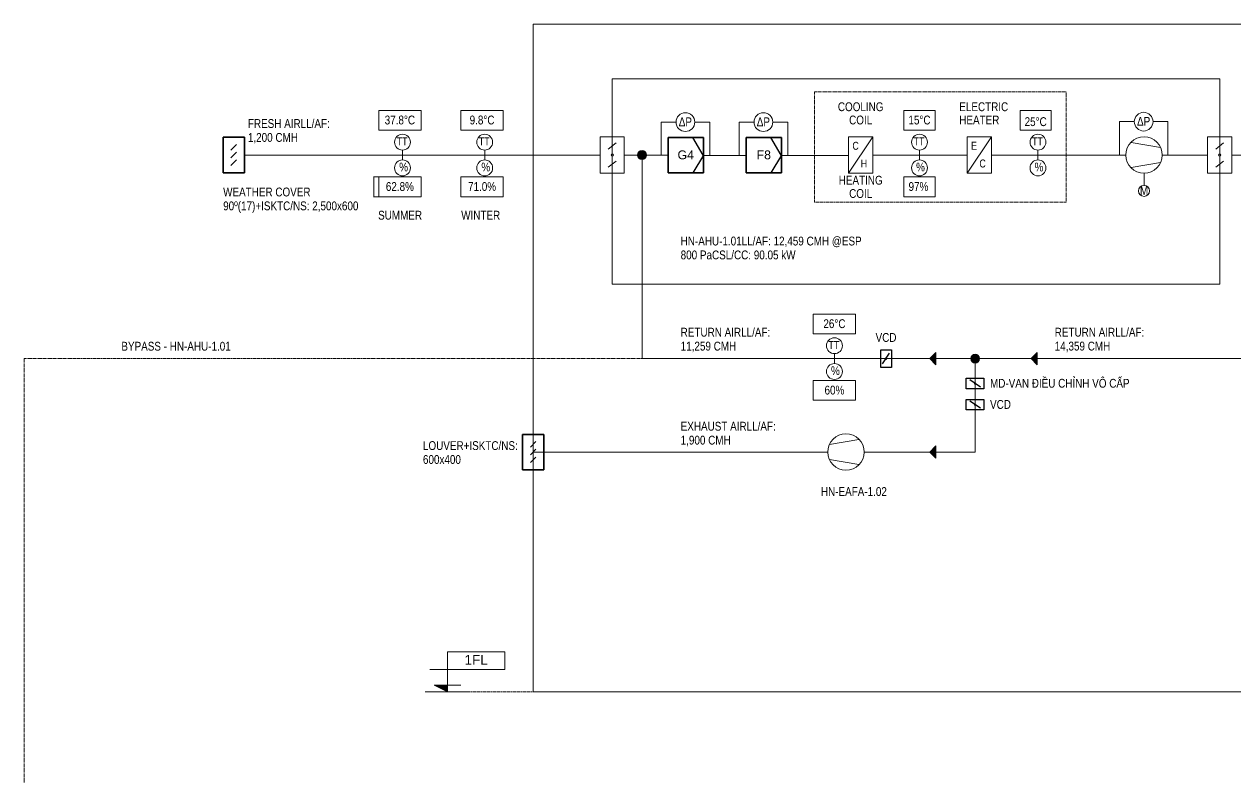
# Model space of a CAD drawing. Header units: millimetres. Extents: x -6903 to 29782, y 0 to 21062.
# Drawn here: x -6785 to 9355, y 10572 to 20608 of the extents above; entities that cross this region are included whole.
import ezdxf

# ---------------------------------------------------------------- set-up
doc = ezdxf.new("R2010")
doc.units = ezdxf.units.MM
doc.linetypes.add('IMPORT-DASHED _2_', pattern=[19.05, 12.7, -6.35])
for name, color, linetype, lineweight, true_color in [('2DL_SYM_i', 7, 'Continuous', 25, 0xffdf7f), ('AC_RA', 7, 'Continuous', 5, 0xa57c52), ('AC_SA', 7, 'Continuous', 5, 0x67a552), ('EAD', 6, 'Continuous', 5, 0xff00ff), ('GAS PIPE', 1, 'Continuous', 5, 0xff0000), ('KI-HIEU-1', 7, 'Continuous', 9, 0x7fbfff), ('M-EQUIP', 1, 'Continuous', 9, 0xff0000), ('SGSHP_01-24-DW-AC-00-109-Rev_00-SCHEMATIC DIAGRAM DUCTING OF AHU _ PAU SYSTEM FOR H_N LAB_dwg _2_', 7, 'Continuous', 5, 0x767676), ('TX-CO_', 2, 'Continuous', 5, 0xffff00)]:
    doc.layers.add(name, color=color, linetype=linetype, lineweight=lineweight, true_color=true_color)
for name, color, linetype, lineweight in [('2L_RE-ZU-G', 7, 'Continuous', 9), ('LU_AB_SYM', 7, 'Continuous', 9), ('T_AD- DIM', 7, 'Continuous', 5)]:
    doc.layers.add(name, color=color, linetype=linetype, lineweight=lineweight)
doc.styles.add('Arial_2', font='arial.ttf', dxfattribs={"width": 0.8, "height": 118})
doc.styles.add('Arial_3', font='arial.ttf', dxfattribs={"height": 129.8})
doc.styles.add('Arial_4', font='arial.ttf', dxfattribs={"height": 2.5})
doc.styles.add('Arial_7', font='arial.ttf', dxfattribs={"width": 0.8, "height": 106.2})
doc.styles.add('Arial_8', font='arial.ttf', dxfattribs={"width": 0.8, "height": 118})
doc.styles.add('Arial_9', font='arial.ttf', dxfattribs={"height": 118})

# ---------------------------------------------------------------- blocks, each defined once
blk = doc.blocks.new('SGSHP_01-24-DW-AC-00-109-Rev_00-SCHEMATIC DIAGRAM DUCTING OF AHU _ PAU SYSTEM FOR H_N LAB_dwg__U12-3196324-SƠ ĐỒ NGUYÊN LÝ HỆ THỐNG AHU')
at = {"layer": 'KI-HIEU-1'}
blk.add_hatch(color=256, dxfattribs=at).paths.add_polyline_path([(0, 0), (-300, 150), (0, 150)])
for p, q in [((-400, 500), (1300, 500)), ((-500, 0), (500, 0)), ((0, 0), (-300, 150)), ((-300, 150), (0, 150)), ((0, 150), (0, 0))]:
    blk.add_line(p, q, dxfattribs=at)
at = {"layer": 'KI-HIEU-1', "flags": 128}
blk.add_lwpolyline([(300, 150), (-300, 150), (0, 0), (0, 900)], dxfattribs=at)
blk.add_lwpolyline([(1300, 500), (1300, 900), (0, 900), (0, 500)], close=True, dxfattribs=at)
blk = doc.blocks.new('SGSHP_01-24-DW-AC-00-109-Rev_00-SCHEMATIC DIAGRAM DUCTING OF AHU _ PAU SYSTEM FOR H_N LAB_dwg_2DLU_030-3196332-SƠ ĐỒ NGUYÊN LÝ HỆ THỐNG AHU')
at = {"layer": '2L_RE-ZU-G'}
for p, q in [((5.39, 2.44), (-4.27, 4.12)), ((5.39, -2.44), (-4.27, -4.12))]:
    blk.add_line(p, q, dxfattribs=at)
blk.add_circle((0, 0), 6, dxfattribs=at)
blk = doc.blocks.new('SGSHP_01-24-DW-AC-00-109-Rev_00-SCHEMATIC DIAGRAM DUCTING OF AHU _ PAU SYSTEM FOR H_N LAB_dwg_2DLU_149-3196326-SƠ ĐỒ NGUYÊN LÝ HỆ THỐNG AHU')
at = {"layer": '2L_RE-ZU-G'}
for p, q in [((0, 6), (0, -6)), ((-1.29, 1.95), (1.26, 3.98)), ((-1.29, -4.03), (1.26, -1.99))]:
    blk.add_line(p, q, dxfattribs=at)
at = {"layer": '2L_RE-ZU-G', "flags": 128}
blk.add_lwpolyline([(-4, -6), (4, -6), (4, 6), (-4, 6)], close=True, dxfattribs=at)
at = {"layer": '2L_RE-ZU-G'}
blk.add_circle((0, 0), 0.391, dxfattribs=at)
blk = doc.blocks.new('SGSHP_01-24-DW-AC-00-109-Rev_00-SCHEMATIC DIAGRAM DUCTING OF AHU _ PAU SYSTEM FOR H_N LAB_dwg_2DLU_030-3196333-SƠ ĐỒ NGUYÊN LÝ HỆ THỐNG AHU')
at = {"layer": '2L_RE-ZU-G'}
for p, q in [((5.39, 2.44), (-4.27, 4.12)), ((5.39, -2.44), (-4.27, -4.12))]:
    blk.add_line(p, q, dxfattribs=at)
blk.add_circle((0, 0), 6, dxfattribs=at)
blk = doc.blocks.new('SGSHP_01-24-DW-AC-00-109-Rev_00-SCHEMATIC DIAGRAM DUCTING OF AHU _ PAU SYSTEM FOR H_N LAB_dwg_2DLSD031-3196325-SƠ ĐỒ NGUYÊN LÝ HỆ THỐNG AHU')
at = {"layer": '2DL_SYM_i'}
blk.add_line((-0.4, -0.6), (0.4, 0.6), dxfattribs=at)
at = {"layer": '2DL_SYM_i', "flags": 128}
for points in [[(-0.6, 1), (0.6, 1), (0.6, -1), (-0.6, -1)], [(-0.6, 1), (0.6, 1), (0.6, -1), (-0.6, -1)], [(0.06, 0), (0.06, 0.02), (0.06, 0.03), (0.05, 0.05), (0.03, 0.06), (0.02, 0.06), (0, 0.06), (-0.02, 0.06), (-0.03, 0.06), (-0.05, 0.05), (-0.06, 0.03), (-0.06, 0.02), (-0.06, 0), (-0.06, -0.02), (-0.06, -0.03), (-0.05, -0.05), (-0.03, -0.06), (-0.02, -0.06), (0, -0.06), (0.02, -0.06), (0.03, -0.06), (0.05, -0.05), (0.06, -0.03), (0.06, -0.02)]]:
    blk.add_lwpolyline(points, close=True, dxfattribs=at)
blk = doc.blocks.new('SGSHP_01-24-DW-AC-00-109-Rev_00-SCHEMATIC DIAGRAM DUCTING OF AHU _ PAU SYSTEM FOR H_N LAB_dwg_2DLU_232-3196331-SƠ ĐỒ NGUYÊN LÝ HỆ THỐNG AHU')
at = {"layer": 'LU_AB_SYM'}
for points in [[(-2, -2), (-2, 2), (0, 0)], [(-2, -2), (0, 0), (-2, 2)]]:
    blk.add_hatch(color=256, dxfattribs=at).paths.add_polyline_path(points)
for p, q in [((-2, -2), (-2, 2)), ((-2, 2), (0, 0)), ((0, 0), (-2, 2)), ((-2, 2), (-2, -2)), ((0, 0), (-2, -2)), ((-2, -2), (0, 0))]:
    blk.add_line(p, q, dxfattribs=at)
at = {"layer": 'LU_AB_SYM', "flags": 128}
blk.add_lwpolyline([(0, 0), (-2, 2), (-2, -2)], close=True, dxfattribs=at)
blk = doc.blocks.new('SGSHP_01-24-DW-AC-00-109-Rev_00-SCHEMATIC DIAGRAM DUCTING OF AHU _ PAU SYSTEM FOR H_N LAB_dwg_Louver-3196335-SƠ ĐỒ NGUYÊN LÝ HỆ THỐNG AHU')
at = {"layer": '2DL_SYM_i'}
for p, q in [((-0.15625, 0.59375), (0.15625, 0.28125)), ((-0.15625, 0.15625), (0.15625, -0.15625)), ((-0.15625, -0.28125), (0.15625, -0.59375))]:
    blk.add_line(p, q, dxfattribs=at)
at = {"layer": '2DL_SYM_i', "flags": 128}
for points in [[(-0.6, 1), (-0.6, -1), (0.6, -1), (0.6, 1)], [(-0.6, 1), (0.6, 1), (0.6, -1), (-0.6, -1)]]:
    blk.add_lwpolyline(points, close=True, dxfattribs=at)
blk = doc.blocks.new('SGSHP_01-24-DW-AC-00-109-Rev_00-SCHEMATIC DIAGRAM DUCTING OF AHU _ PAU SYSTEM FOR H_N LAB_dwg _2_-3196323-SƠ ĐỒ NGUYÊN LÝ HỆ THỐNG AHU')
at = {"layer": 'EAD', "transparency": 33554534}
for points in [[(1452, 18805), (1467, 18807), (1481, 18813), (1494, 18822), (1503, 18834), (1509, 18849), (1511, 18864), (1509, 18879), (1503, 18893), (1494, 18906), (1481, 18915), (1467, 18921), (1452, 18923), (1437, 18921), (1422, 18915), (1410, 18906), (1401, 18893), (1395, 18879), (1393, 18864), (1395, 18849), (1401, 18834), (1410, 18822), (1422, 18813), (1437, 18807)], [(5893, 16090), (5908, 16092), (5923, 16098), (5935, 16107), (5944, 16119), (5950, 16134), (5952, 16149), (5950, 16164), (5944, 16178), (5935, 16191), (5923, 16200), (5908, 16206), (5893, 16208), (5878, 16206), (5864, 16200), (5851, 16191), (5842, 16178), (5836, 16164), (5834, 16149), (5836, 16134), (5842, 16119), (5851, 16107), (5864, 16098), (5878, 16092)]]:
    blk.add_hatch(color=256, dxfattribs=at).paths.add_polyline_path(points)
at = {"color": 1, "lineweight": 5, "true_color": 0xff0000}
for p, q in [((-3850, 18864), (892, 18864)), ((1799, 18864), (1216, 18864)), ((2839, 18858), (2271, 18858)), ((4205, 18858), (3309, 18858))]:
    blk.add_line(p, q, dxfattribs=at)
at = {"lineweight": 5}
for p, q in [((4529, 18864), (5788, 18864)), ((6111, 18864), (7902, 18864)), ((8992, 18864), (8388, 18864)), ((8145, 18621), (8145, 18459))]:
    blk.add_line(p, q, dxfattribs=at)
at = {"color": 8, "linetype": 'IMPORT-DASHED _2_', "lineweight": 5, "true_color": 0x808080}
blk.add_line((-1438, 11707), (28612, 11707), dxfattribs=at)
at = {"lineweight": 5, "flags": 128}
for points in [[(0, 20608), (25568, 20608), (25568, 11707), (0, 11707), (0, 20608)], [(9154, 19107), (9154, 19882), (1054, 19882), (1054, 19107)], [(1905, 19303), (1706, 19303), (1706, 18864)], [(2155, 19303), (2354, 19303), (2354, 18858)], [(2945, 19303), (2746, 19303), (2746, 18858)], [(3195, 19303), (3394, 19303), (3394, 18858)], [(8015, 19309), (7816, 19309), (7816, 18864)], [(8265, 19309), (8464, 19309), (8464, 18864)], [(4205, 18621), (4529, 18621), (4529, 19107), (4205, 19107), (4205, 18621), (4529, 19107)], [(5788, 18621), (6111, 18621), (6111, 19107), (5788, 19107), (5788, 18621), (6111, 19107)], [(1054, 18621), (1054, 17144), (9154, 17144), (9154, 18621)]]:
    blk.add_lwpolyline(points, dxfattribs=at)
for points in [[(-2058, 19458), (-1495, 19458), (-1495, 19195), (-2058, 19195)], [(-963, 19458), (-399, 19458), (-399, 19195), (-963, 19195)], [(4944, 19458), (5358, 19458), (5358, 19194), (4944, 19194)], [(6493, 19458), (6907, 19458), (6907, 19194), (6493, 19194)], [(-2058, 18572), (-1495, 18572), (-1495, 18308), (-2058, 18308)], [(-963, 18572), (-399, 18572), (-399, 18308), (-963, 18308)], [(5358, 18572), (4944, 18572), (4944, 18308), (5358, 18308)], [(3735, 16743), (4298, 16743), (4298, 16479), (3735, 16479)], [(3735, 15856), (4298, 15856), (4298, 15593), (3735, 15593)]]:
    blk.add_lwpolyline(points, close=True, dxfattribs=at)
at = {"color": 8, "lineweight": 5, "true_color": 0x767676, "flags": 128}
for points in [[(1799, 19098), (2271, 19098), (2271, 18626), (1799, 18626)], [(2839, 19098), (3311, 19098), (3311, 18626), (2839, 18626)]]:
    blk.add_lwpolyline(points, close=True, dxfattribs=at)
at = {"lineweight": 5}
for centre, radius in [((2030, 19303), 125), ((3070, 19303), 125), ((8140, 19309), 125), ((8145, 18386), 73.4)]:
    blk.add_circle(centre, radius, dxfattribs=at)
at = {"layer": '2DL_SYM_i'}
for p, q in [((2269, 18862), (2127, 19098)), ((3309, 18862), (3167, 19098)), ((2271, 18862), (2129, 18626)), ((3311, 18862), (3169, 18626))]:
    blk.add_line(p, q, dxfattribs=at)
at = {"layer": '2DL_SYM_i', "flags": 128}
for points in [[(1799, 18626), (2271, 18626), (2271, 19098), (1799, 19098)], [(1799, 19098), (2271, 19098), (2271, 18626), (1799, 18626)], [(2839, 18626), (3311, 18626), (3311, 19098), (2839, 19098)], [(2839, 19098), (3311, 19098), (3311, 18626), (2839, 18626)]]:
    blk.add_lwpolyline(points, close=True, dxfattribs=at)
at = {"layer": '2L_RE-ZU-G', "flags": 128}
for points in [[(-1742, 18929), (-1742, 18864), (-1742, 18799)], [(-646, 18929), (-646, 18864), (-646, 18799)], [(5151, 18929), (5151, 18864), (5151, 18799)], [(6731, 18929), (6731, 18864), (6731, 18799)], [(4017, 16214), (4017, 16149), (4017, 16083)]]:
    blk.add_lwpolyline(points, dxfattribs=at)
at = {"layer": '2L_RE-ZU-G'}
for centre in [(-1742, 19036), (-646, 19036), (5151, 19036), (6731, 19036), (-1742, 18692), (-646, 18692), (5151, 18692), (6731, 18692), (4017, 16321), (4017, 15977)]:
    blk.add_circle(centre, 106, dxfattribs=at)
at = {"layer": 'AC_RA', "flags": 128}
blk.add_lwpolyline([(1452, 18864), (1452, 16149), (10744, 16149)], dxfattribs=at)
at = {"layer": 'AC_SA', "flags": 128}
blk.add_lwpolyline([(9316, 18864), (18824, 18864), (18824, 15100)], dxfattribs=at)
at = {"layer": 'EAD'}
blk.add_line((3929, 14903), (0, 14903), dxfattribs=at)
at = {"layer": 'EAD', "color": 8, "linetype": 'IMPORT-DASHED _2_', "true_color": 0x808080, "flags": 128}
blk.add_lwpolyline([(3752, 19707), (7106, 19707), (7106, 18237), (3752, 18237)], close=True, dxfattribs=at)
at = {"layer": 'EAD', "flags": 128}
blk.add_lwpolyline([(5893, 16149), (5893, 14903), (4414, 14903)], dxfattribs=at)
at = {"layer": 'EAD'}
for centre in [(1452, 18864), (5893, 16149)]:
    blk.add_circle(centre, 59, dxfattribs=at)
at = {"layer": 'GAS PIPE', "linetype": 'IMPORT-DASHED _2_', "flags": 128}
blk.add_lwpolyline([(1452, 16149), (-6785, 16149), (-6785, 4442), (1452, 4442)], dxfattribs=at)
at = {"layer": 'T_AD- DIM'}
for p, q in [((-2059, 18572), (-2127, 18572)), ((-2126, 18569), (-2126, 18311)), ((-2059, 18308), (-2127, 18308))]:
    blk.add_line(p, q, dxfattribs=at)
at = {"extrusion": (0, 0, -1)}
for name, p, xscale, yscale, zscale in [('SGSHP_01-24-DW-AC-00-109-Rev_00-SCHEMATIC DIAGRAM DUCTING OF AHU _ PAU SYSTEM FOR H_N LAB_dwg_Louver-3196335-SƠ ĐỒ NGUYÊN LÝ HỆ THỐNG AHU', (3992, 18864), 236, 236, -236), ('SGSHP_01-24-DW-AC-00-109-Rev_00-SCHEMATIC DIAGRAM DUCTING OF AHU _ PAU SYSTEM FOR H_N LAB_dwg_2DLU_232-3196331-SƠ ĐỒ NGUYÊN LÝ HỆ THỐNG AHU', (-5287, 16149), 40.45582801025012, 40.45582801025012, -40.45582801025012), ('SGSHP_01-24-DW-AC-00-109-Rev_00-SCHEMATIC DIAGRAM DUCTING OF AHU _ PAU SYSTEM FOR H_N LAB_dwg_2DLU_232-3196331-SƠ ĐỒ NGUYÊN LÝ HỆ THỐNG AHU', (-6641, 16149), 40.45582801025012, 40.45582801025012, -40.45582801025012), ('SGSHP_01-24-DW-AC-00-109-Rev_00-SCHEMATIC DIAGRAM DUCTING OF AHU _ PAU SYSTEM FOR H_N LAB_dwg_Louver-3196335-SƠ ĐỒ NGUYÊN LÝ HỆ THỐNG AHU', (0, 14903), 236, 236, -236), ('SGSHP_01-24-DW-AC-00-109-Rev_00-SCHEMATIC DIAGRAM DUCTING OF AHU _ PAU SYSTEM FOR H_N LAB_dwg_2DLU_030-3196333-SƠ ĐỒ NGUYÊN LÝ HỆ THỐNG AHU', (-4171, 14903), 40.45582799651311, 40.45582799651311, -40.45582799651311), ('SGSHP_01-24-DW-AC-00-109-Rev_00-SCHEMATIC DIAGRAM DUCTING OF AHU _ PAU SYSTEM FOR H_N LAB_dwg_2DLU_232-3196331-SƠ ĐỒ NGUYÊN LÝ HỆ THỐNG AHU', (-5287, 14903), 40.45582801025012, 40.45582801025012, -40.45582801025012)]:
    blk.add_blockref(name, p, dxfattribs=dict(at, xscale=xscale, yscale=yscale, zscale=zscale))
for name, p, xscale, yscale, zscale in [('SGSHP_01-24-DW-AC-00-109-Rev_00-SCHEMATIC DIAGRAM DUCTING OF AHU _ PAU SYSTEM FOR H_N LAB_dwg_2DLU_149-3196326-SƠ ĐỒ NGUYÊN LÝ HỆ THỐNG AHU', (1054, 18864), 40.45582799651311, 40.45582799651311, 40.45582799651311), ('SGSHP_01-24-DW-AC-00-109-Rev_00-SCHEMATIC DIAGRAM DUCTING OF AHU _ PAU SYSTEM FOR H_N LAB_dwg_2DLU_030-3196332-SƠ ĐỒ NGUYÊN LÝ HỆ THỐNG AHU', (8145, 18864), 40.45582799651311, 40.45582799651311, 40.45582799651311), ('SGSHP_01-24-DW-AC-00-109-Rev_00-SCHEMATIC DIAGRAM DUCTING OF AHU _ PAU SYSTEM FOR H_N LAB_dwg_2DLU_149-3196326-SƠ ĐỒ NGUYÊN LÝ HỆ THỐNG AHU', (9154, 18864), 40.45582799651311, 40.45582799651311, 40.45582799651311), ('SGSHP_01-24-DW-AC-00-109-Rev_00-SCHEMATIC DIAGRAM DUCTING OF AHU _ PAU SYSTEM FOR H_N LAB_dwg_2DLSD031-3196325-SƠ ĐỒ NGUYÊN LÝ HỆ THỐNG AHU', (4705, 16149), 118, 118, 118), ('SGSHP_01-24-DW-AC-00-109-Rev_00-SCHEMATIC DIAGRAM DUCTING OF AHU _ PAU SYSTEM FOR H_N LAB_dwg__U12-3196324-SƠ ĐỒ NGUYÊN LÝ HỆ THỐNG AHU', (-1143, 11707), 0.59, 0.59, 0.59)]:
    blk.add_blockref(name, p, dxfattribs=dict(xscale=xscale, yscale=yscale, zscale=zscale))
at = {"xscale": 118, "yscale": 118, "zscale": 118, "rotation": 90}
for p in [(5893, 15817), (5893, 15535)]:
    blk.add_blockref('SGSHP_01-24-DW-AC-00-109-Rev_00-SCHEMATIC DIAGRAM DUCTING OF AHU _ PAU SYSTEM FOR H_N LAB_dwg_2DLSD031-3196325-SƠ ĐỒ NGUYÊN LÝ HỆ THỐNG AHU', p, dxfattribs=at)
at = {"lineweight": 5, "char_height": 118, "attachment_point": 2, "line_spacing_factor": 0.941778}
for s, insert, width, style in [('ΔP', (8140, 19372), 208.03, 'Arial_8'), ('ΔP', (2030, 19366), 208.03, 'Arial_8'), ('ΔP', (3070, 19366), 208.03, 'Arial_8'), ('G4', (2035, 18925), 262.93, 'Arial_9'), ('F8', (3075, 18925), 229.7, 'Arial_9'), ('M', (8145, 18449), 130.02, 'Arial_2'), ('VCD', (4705, 16490), 329.38, 'Arial_2'), ('MD-VAN ĐI\\fArial|b0|i0|c254|p34|;\\W.8;ỀU CHỈNH VÔ CẤP', (7022, 15879), 2201.65, 'Arial_2'), ('VCD', (6231, 15597), 329.38, 'Arial_2')]:
    blk.add_mtext(s, dxfattribs=dict(at, insert=insert, width=width, style=style))
at = {"color": 3, "lineweight": 5, "true_color": 0x00ff00, "char_height": 118, "attachment_point": 1, "line_spacing_factor": 0.941778, "style": 'Arial_2'}
for s, insert, width in [('WEATHER COVER 90º(17)+ISKTC/NS: 2,500x600', (-4133, 18430), 2155.42), ('LOUVER+ISKTC/NS: 600x400', (-1469, 15048), 1256.85)]:
    blk.add_mtext(s, dxfattribs=dict(at, insert=insert, width=width))
at = {"layer": '2L_RE-ZU-G', "attachment_point": 1, "line_spacing_factor": 0.941778}
for s, insert, char_height, width, style in [('TT', (-1820, 19100), 106.2, 171.63, 'Arial_7'), ('TT', (-725, 19100), 106.2, 171.63, 'Arial_7'), ('TT', (5072, 19099), 106.2, 171.63, 'Arial_7'), ('TT', (6652, 19099), 106.2, 171.63, 'Arial_7'), ('C', (4257, 19040), 106, 101.42, 'Arial_7'), ('E', (5839, 19040), 106, 93.61, 'Arial_7'), ('%', (-1786, 18763), 118, 138.69, 'Arial_2'), ('%', (-690, 18763), 118, 138.69, 'Arial_2'), ('H', (4368, 18804), 106, 101.42, 'Arial_7'), ('%', (5106, 18763), 118, 138.69, 'Arial_2'), ('C', (5950, 18804), 106, 101.42, 'Arial_7'), ('%', (6686, 18763), 118, 138.69, 'Arial_2'), ('TT', (3938, 16384), 106.2, 171.63, 'Arial_7'), ('%', (3972, 16047), 118, 138.69, 'Arial_2')]:
    blk.add_mtext(s, dxfattribs=dict(at, insert=insert, char_height=char_height, width=width, style=style))
at = {"layer": 'KI-HIEU-1', "color": 7, "insert": (-759, 12197), "char_height": 129.8, "width": 373.45, "attachment_point": 2, "line_spacing_factor": 0.941778, "style": 'Arial_3'}
blk.add_mtext('1FL', dxfattribs=at)
at = {"layer": 'M-EQUIP', "color": 7, "char_height": 118, "attachment_point": 2, "line_spacing_factor": 0.941778, "style": 'Arial_2'}
for s, insert, width in [('COOLING', (4367, 19567), 719.44), ('ELECTRIC', (6008, 19567), 771.44), ('COIL', (4367, 19390), 364.05), ('HEATER', (5949, 19390), 632.76), ('HEATING', (4367, 18587), 693.43), ('COIL', (4367, 18410), 364.05)]:
    blk.add_mtext(s, dxfattribs=dict(at, insert=insert, width=width))
at = {"layer": 'T_AD- DIM', "insert": (-2129, 18440), "char_height": 2.5, "width": 12.79, "attachment_point": 2, "rotation": 90, "line_spacing_factor": 0.941778, "style": 'Arial_4'}
blk.add_mtext('263,47', dxfattribs=at)
at = {"layer": 'TX-CO_', "color": 7, "char_height": 118, "line_spacing_factor": 0.941778, "style": 'Arial_2'}
for s, insert, width, attachment_point in [('37.8°C', (-1777, 19390), 478.18, 2), ('9.8°C', (-681, 19390), 391.5, 2), ('15°C', (5151, 19390), 348.16, 2), ('25°C', (6700, 19368), 348.16, 2), ('FRESH AIRLL/AF: 1,200 CMH', (-3803, 19343), 1291.52, 1), ('62.8%', (-1777, 18503), 442.06, 2), ('71.0%', (-681, 18503), 442.06, 2), ('97%', (5137, 18503), 312.05, 2), ('SUMMER', (-2067, 18120), 693.43, 1), ('WINTER', (-959, 18120), 615.42, 1), ('HN-AHU-1.01LL/AF: 12,459 CMH @ESP 800 PaCSL/CC: 90.05 kW', (1967, 17776), 2427.02, 1), ('26°C', (4017, 16674), 348.16, 2), ('RETURN AIRLL/AF: 11,259 CMH', (1967, 16560), 1366.64, 1), ('RETURN AIRLL/AF: 14,359 CMH', (6954, 16560), 1378.2, 1), ('BYPASS - HN-AHU-1.01', (-5490, 16373), 1724.92, 1), ('60%', (4017, 15788), 312.05, 2), ('EXHAUST AIRLL/AF: 1,900 CMH', (1967, 15306), 1291.52, 1), ('HN-EAFA-1.02', (3837, 14435), 1040.15, 1)]:
    blk.add_mtext(s, dxfattribs=dict(at, insert=insert, width=width, attachment_point=attachment_point))

msp = doc.modelspace()

# ---------------------------------------------------------------- block references
at = {"layer": 'SGSHP_01-24-DW-AC-00-109-Rev_00-SCHEMATIC DIAGRAM DUCTING OF AHU _ PAU SYSTEM FOR H_N LAB_dwg _2_', "color": 7}
msp.add_blockref('SGSHP_01-24-DW-AC-00-109-Rev_00-SCHEMATIC DIAGRAM DUCTING OF AHU _ PAU SYSTEM FOR H_N LAB_dwg _2_-3196323-SƠ ĐỒ NGUYÊN LÝ HỆ THỐNG AHU', (0, 0), dxfattribs=at)

doc.saveas('drawing.dxf')
